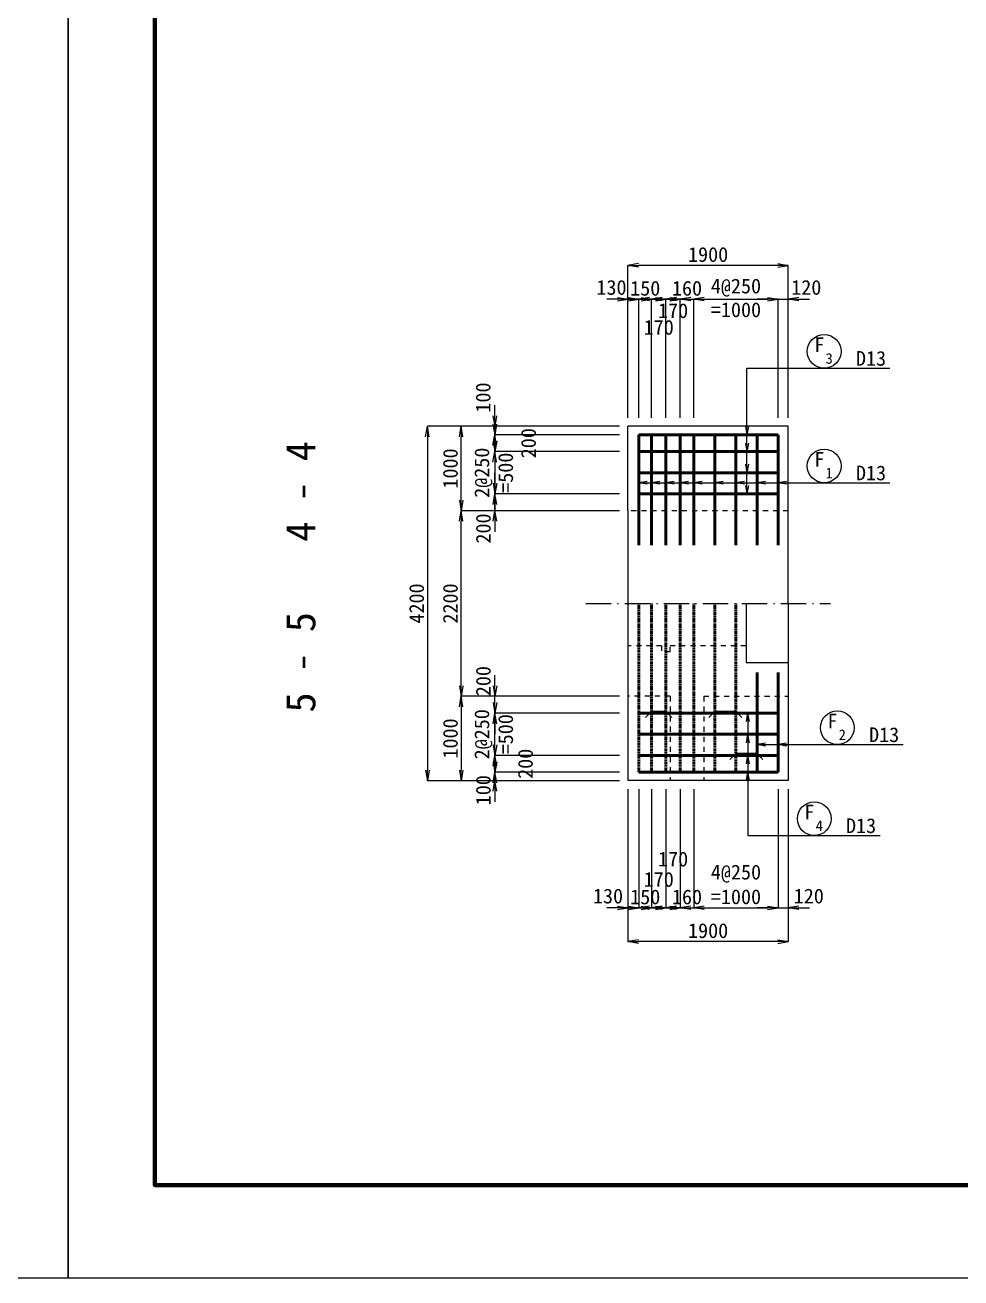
# Model space of a CAD drawing. Header units: millimetres. Extents: x 169470 to 758170, y -17820 to 11880.
# Drawn here: x 589457 to 600545, y -17820 to -2970 of the extents above; entities that cross this region are included whole.
import ezdxf
from ezdxf.enums import TextEntityAlignment as Align

# ---------------------------------------------------------------- set-up
doc = ezdxf.new("R2010")
doc.units = ezdxf.units.MM
doc.header["$LTSCALE"] = 50
doc.header["$PDSIZE"] = 300
for name, pattern in [('DASHED2', [0.375, 0.25, -0.125]), ('SXF_一点短鎖線', [9.25, 6, -1.5, 0.25, -1.5]), ('SXF_跳び破線', [12, 6, -6])]:
    doc.linetypes.add(name, pattern=pattern)
doc.layers.get('Defpoints').update_dxf_attribs({"color": 151})
for name, color, linetype, lineweight in [('D-BGD', 7, 'Continuous', 13), ('D-BMK', 2, 'SXF_一点短鎖線', 13), ('D-STR', 1, 'Continuous', 50), ('D-STR-DIM', 7, 'Continuous', 13), ('D-STR-HTXT', 7, 'Continuous', 13), ('D-STR-STR3', 4, 'Continuous', 25), ('D-STR-TXT', 7, 'Continuous', 13), ('D-TTL', 2, 'Continuous', 140)]:
    doc.layers.add(name, color=color, linetype=linetype, lineweight=lineweight)
doc.styles.add('MS ゴシック', font='MS Gothic.ttf')
doc.styles.add('YOKO_GOTHIC', font='MS Gothic.ttf')
doc.dimstyles.new('DIM-50', dxfattribs={"dimscale": 50, "dimtxt": 3.5, "dimasz": 2.5, "dimexe": 0, "dimexo": 2, "dimgap": 0.8, "dimtad": 1, "dimdec": 0, "dimzin": 1, "dimdsep": 46, "dimtxsty": 'MS ゴシック', "dimblk": 'OPEN', "dimcen": 0.1, "dimclrd": 256, "dimclre": 256, "dimclrt": 256, "dimaunit": 1, "dimadec": 3, "dimazin": 0, "dimtfac": 1, "dimtdec": 0, "dimtix": 1, "dimtmove": 2, "dimatfit": 3, "dimldrblk": 'OPEN', "dimfxl": 1, "dimlwd": -1, "dimlwe": -1, "dimarcsym": 2})
doc.dimstyles.new('S50', dxfattribs={"dimscale": 50, "dimtxt": 3.5, "dimasz": 2, "dimexe": 1, "dimexo": 1, "dimgap": 1, "dimtad": 1, "dimdec": 0, "dimzin": 1, "dimdsep": 46, "dimtxsty": 'YOKO_GOTHIC', "dimblk": 'OPEN', "dimcen": 0, "dimclrd": 256, "dimclre": 256, "dimclrt": 256, "dimaunit": 1, "dimadec": 3, "dimazin": 0, "dimtfac": 1, "dimtdec": 0, "dimtix": 1, "dimtmove": 2, "dimatfit": 3, "dimldrblk": 'OPEN', "dimfxl": 1, "dimlwd": -1, "dimlwe": -1, "dimarcsym": 0})

# ---------------------------------------------------------------- blocks, each defined once
blk = doc.blocks.new('_Open')
at = {"color": 0, "linetype": 'ByBlock', "lineweight": -2}
for p, q in [((-1, 0.17), (0, 0)), ((-1, -0.17), (0, 0)), ((0, 0), (-1, 0))]:
    blk.add_line(p, q, dxfattribs=at)
blk = doc.blocks.new('*D290')
at = {"layer": 'D-STR-DIM', "ltscale": 1500, "transparency": 16777216}
for p, q in [((595022, -7601), (595022, -7476)), ((596500, -7726), (595022, -7726)), ((595022, -7726), (595022, -7826)), ((596500, -7826), (595022, -7826)), ((595022, -7951), (595022, -8076))]:
    blk.add_line(p, q, dxfattribs=at)
at = {"layer": 'Defpoints', "color": 0, "ltscale": 1500, "transparency": 16777216}
for p in [(595022, -7826), (596600, -7726), (596600, -7826)]:
    blk.add_point(p, dxfattribs=at)
at = {"layer": 'D-STR-DIM', "ltscale": 1500, "transparency": 16777216, "xscale": 125, "yscale": 125, "zscale": 125}
for p, rotation in [((595022, -7726), 270), ((595022, -7826), 90)]:
    blk.add_blockref('_Open', p, dxfattribs=dict(at, rotation=rotation))
at = {"layer": 'D-STR-DIM', "ltscale": 1500, "transparency": 16777216, "insert": (594885, -7385), "char_height": 175, "attachment_point": 5, "rotation": 90, "style": 'MS ゴシック'}
blk.add_mtext('100', dxfattribs=at)
blk = doc.blocks.new('*D291')
at = {"layer": 'D-STR-DIM', "ltscale": 1500, "transparency": 16777216}
for p, q in [((595022, -7701), (595022, -7576)), ((596500, -7826), (595022, -7826)), ((595022, -7826), (595022, -8026)), ((596500, -8026), (595022, -8026)), ((595022, -8151), (595022, -8276))]:
    blk.add_line(p, q, dxfattribs=at)
at = {"layer": 'Defpoints', "color": 0, "ltscale": 1500, "transparency": 16777216}
for p in [(596600, -7826), (595022, -8026), (596600, -8026)]:
    blk.add_point(p, dxfattribs=at)
at = {"layer": 'D-STR-DIM', "ltscale": 1500, "transparency": 16777216, "xscale": 125, "yscale": 125, "zscale": 125}
for p, rotation in [((595022, -7826), 270), ((595022, -8026), 90)]:
    blk.add_blockref('_Open', p, dxfattribs=dict(at, rotation=rotation))
at = {"layer": 'D-STR-DIM', "ltscale": 1500, "transparency": 16777216, "insert": (595423, -7926), "char_height": 175, "attachment_point": 5, "rotation": 90, "style": 'MS ゴシック'}
blk.add_mtext('200', dxfattribs=at)
blk = doc.blocks.new('*D292')
at = {"layer": 'D-STR-DIM', "ltscale": 1500, "transparency": 16777216}
for p, q in [((595024, -7901), (595024, -7776)), ((596500, -8026), (595024, -8026)), ((595024, -8026), (595024, -8526)), ((596500, -8526), (595024, -8526)), ((595024, -8651), (595024, -8776))]:
    blk.add_line(p, q, dxfattribs=at)
at = {"layer": 'Defpoints', "color": 0, "ltscale": 1500, "transparency": 16777216}
for p in [(596600, -8026), (595024, -8526), (596600, -8526)]:
    blk.add_point(p, dxfattribs=at)
at = {"layer": 'D-STR-DIM', "ltscale": 1500, "transparency": 16777216, "xscale": 125, "yscale": 125, "zscale": 125}
for p, rotation in [((595024, -8026), 270), ((595024, -8526), 90)]:
    blk.add_blockref('_Open', p, dxfattribs=dict(at, rotation=rotation))
at = {"layer": 'D-STR-DIM', "ltscale": 1500, "transparency": 16777216, "char_height": 175, "attachment_point": 5, "rotation": 90, "style": 'MS ゴシック'}
for s, insert in [('2@250', (594888, -8276)), ('=500', (595152, -8276))]:
    blk.add_mtext(s, dxfattribs=dict(at, insert=insert))
blk = doc.blocks.new('*D293')
at = {"layer": 'D-STR-DIM', "ltscale": 1500, "transparency": 16777216}
for p, q in [((595024, -11701), (595024, -11576)), ((596500, -11826), (595024, -11826)), ((595024, -11926), (595024, -11826)), ((596500, -11926), (595024, -11926)), ((595024, -12051), (595024, -12176))]:
    blk.add_line(p, q, dxfattribs=at)
at = {"layer": 'Defpoints', "color": 0, "ltscale": 1500, "transparency": 16777216}
for p in [(595024, -11826), (596600, -11826), (596600, -11926)]:
    blk.add_point(p, dxfattribs=at)
at = {"layer": 'D-STR-DIM', "ltscale": 1500, "transparency": 16777216, "xscale": 125, "yscale": 125, "zscale": 125}
for p, rotation in [((595024, -11826), 270), ((595024, -11926), 90)]:
    blk.add_blockref('_Open', p, dxfattribs=dict(at, rotation=rotation))
at = {"layer": 'D-STR-DIM', "ltscale": 1500, "transparency": 16777216, "insert": (594887, -12039), "char_height": 175, "attachment_point": 5, "rotation": 90, "style": 'MS ゴシック'}
blk.add_mtext('100', dxfattribs=at)
blk = doc.blocks.new('*D294')
at = {"layer": 'D-STR-DIM', "ltscale": 1500, "transparency": 16777216}
for p, q in [((595024, -11501), (595024, -11376)), ((596500, -11626), (595024, -11626)), ((595024, -11826), (595024, -11626)), ((596500, -11826), (595024, -11826)), ((595024, -11951), (595024, -12076))]:
    blk.add_line(p, q, dxfattribs=at)
at = {"layer": 'Defpoints', "color": 0, "ltscale": 1500, "transparency": 16777216}
for p in [(595024, -11626), (596600, -11626), (596600, -11826)]:
    blk.add_point(p, dxfattribs=at)
at = {"layer": 'D-STR-DIM', "ltscale": 1500, "transparency": 16777216, "xscale": 125, "yscale": 125, "zscale": 125}
for p, rotation in [((595024, -11626), 270), ((595024, -11826), 90)]:
    blk.add_blockref('_Open', p, dxfattribs=dict(at, rotation=rotation))
at = {"layer": 'D-STR-DIM', "ltscale": 1500, "transparency": 16777216, "insert": (595387, -11726), "char_height": 175, "attachment_point": 5, "rotation": 90, "style": 'MS ゴシック'}
blk.add_mtext('200', dxfattribs=at)
blk = doc.blocks.new('*D295')
at = {"layer": 'D-STR-DIM', "ltscale": 1500, "transparency": 16777216}
for p, q in [((595024, -11001), (595024, -10876)), ((596500, -11126), (595024, -11126)), ((595024, -11626), (595024, -11126)), ((596500, -11626), (595024, -11626)), ((595024, -11751), (595024, -11876))]:
    blk.add_line(p, q, dxfattribs=at)
at = {"layer": 'Defpoints', "color": 0, "ltscale": 1500, "transparency": 16777216}
for p in [(595024, -11126), (596600, -11126), (596600, -11626)]:
    blk.add_point(p, dxfattribs=at)
at = {"layer": 'D-STR-DIM', "ltscale": 1500, "transparency": 16777216, "xscale": 125, "yscale": 125, "zscale": 125}
for p, rotation in [((595024, -11126), 270), ((595024, -11626), 90)]:
    blk.add_blockref('_Open', p, dxfattribs=dict(at, rotation=rotation))
at = {"layer": 'D-STR-DIM', "ltscale": 1500, "transparency": 16777216, "char_height": 175, "attachment_point": 5, "rotation": 90, "style": 'MS ゴシック'}
for s, insert in [('2@250', (594888, -11376)), ('=500', (595152, -11376))]:
    blk.add_mtext(s, dxfattribs=dict(at, insert=insert))
blk = doc.blocks.new('*D296')
at = {"layer": 'D-STR-DIM', "ltscale": 1500, "transparency": 16777216}
for p, q in [((596500, -10926), (594624, -10926)), ((594624, -11051), (594624, -11801)), ((596500, -11926), (594624, -11926))]:
    blk.add_line(p, q, dxfattribs=at)
at = {"layer": 'Defpoints', "color": 0, "ltscale": 1500, "transparency": 16777216}
for p in [(596600, -10926), (594624, -11926), (596600, -11926)]:
    blk.add_point(p, dxfattribs=at)
at = {"layer": 'D-STR-DIM', "ltscale": 1500, "transparency": 16777216, "xscale": 125, "yscale": 125, "zscale": 125}
for p, rotation in [((594624, -10926), 90), ((594624, -11926), 270)]:
    blk.add_blockref('_Open', p, dxfattribs=dict(at, rotation=rotation))
at = {"layer": 'D-STR-DIM', "ltscale": 1500, "transparency": 16777216, "insert": (594497, -11426), "char_height": 175, "attachment_point": 5, "rotation": 90, "style": 'MS ゴシック'}
blk.add_mtext('1000', dxfattribs=at)
blk = doc.blocks.new('*D297')
at = {"layer": 'D-STR-DIM', "ltscale": 1500, "transparency": 16777216}
for p, q in [((596500, -8726), (594624, -8726)), ((594624, -10801), (594624, -8851)), ((596500, -10926), (594624, -10926))]:
    blk.add_line(p, q, dxfattribs=at)
at = {"layer": 'Defpoints', "color": 0, "ltscale": 1500, "transparency": 16777216}
for p in [(594624, -8726), (596600, -8726), (596600, -10926)]:
    blk.add_point(p, dxfattribs=at)
at = {"layer": 'D-STR-DIM', "ltscale": 1500, "transparency": 16777216, "xscale": 125, "yscale": 125, "zscale": 125}
for p, rotation in [((594624, -8726), 90), ((594624, -10926), 270)]:
    blk.add_blockref('_Open', p, dxfattribs=dict(at, rotation=rotation))
at = {"layer": 'D-STR-DIM', "ltscale": 1500, "transparency": 16777216, "insert": (594497, -9826), "char_height": 175, "attachment_point": 5, "rotation": 90, "style": 'MS ゴシック'}
blk.add_mtext('2200', dxfattribs=at)
blk = doc.blocks.new('*D298')
at = {"layer": 'D-STR-DIM', "ltscale": 1500, "transparency": 16777216}
for p, q in [((596500, -7726), (594624, -7726)), ((594624, -8601), (594624, -7851)), ((596500, -8726), (594624, -8726))]:
    blk.add_line(p, q, dxfattribs=at)
at = {"layer": 'Defpoints', "color": 0, "ltscale": 1500, "transparency": 16777216}
for p in [(594624, -7726), (596600, -7726), (596600, -8726)]:
    blk.add_point(p, dxfattribs=at)
at = {"layer": 'D-STR-DIM', "ltscale": 1500, "transparency": 16777216, "xscale": 125, "yscale": 125, "zscale": 125}
for p, rotation in [((594624, -7726), 90), ((594624, -8726), 270)]:
    blk.add_blockref('_Open', p, dxfattribs=dict(at, rotation=rotation))
at = {"layer": 'D-STR-DIM', "ltscale": 1500, "transparency": 16777216, "insert": (594497, -8226), "char_height": 175, "attachment_point": 5, "rotation": 90, "style": 'MS ゴシック'}
blk.add_mtext('1000', dxfattribs=at)
blk = doc.blocks.new('*D299')
at = {"layer": 'D-STR-DIM', "ltscale": 1500, "transparency": 16777216}
for p, q in [((596500, -7726), (594224, -7726)), ((594224, -7851), (594224, -11801)), ((596500, -11926), (594224, -11926))]:
    blk.add_line(p, q, dxfattribs=at)
at = {"layer": 'Defpoints', "color": 0, "ltscale": 1500, "transparency": 16777216}
for p in [(596600, -7726), (594224, -11926), (596600, -11926)]:
    blk.add_point(p, dxfattribs=at)
at = {"layer": 'D-STR-DIM', "ltscale": 1500, "transparency": 16777216, "xscale": 125, "yscale": 125, "zscale": 125}
for p, rotation in [((594224, -7726), 90), ((594224, -11926), 270)]:
    blk.add_blockref('_Open', p, dxfattribs=dict(at, rotation=rotation))
at = {"layer": 'D-STR-DIM', "ltscale": 1500, "transparency": 16777216, "insert": (594097, -9826), "char_height": 175, "attachment_point": 5, "rotation": 90, "style": 'MS ゴシック'}
blk.add_mtext('4200', dxfattribs=at)
blk = doc.blocks.new('*D300')
at = {"layer": 'D-STR-DIM', "ltscale": 1500, "transparency": 16777216}
for p, q in [((596475, -6219), (596350, -6219)), ((596600, -7626), (596600, -6219)), ((596600, -6219), (596730, -6219)), ((596730, -7626), (596730, -6219)), ((596855, -6219), (596980, -6219))]:
    blk.add_line(p, q, dxfattribs=at)
at = {"layer": 'Defpoints', "color": 0, "ltscale": 1500, "transparency": 16777216}
for p in [(596730, -6219), (596600, -7726), (596730, -7726)]:
    blk.add_point(p, dxfattribs=at)
at = {"layer": 'D-STR-DIM', "ltscale": 1500, "transparency": 16777216, "xscale": 125, "yscale": 125, "zscale": 125}
blk.add_blockref('_Open', (596600, -6219), dxfattribs=at)
at = {"layer": 'D-STR-DIM', "ltscale": 1500, "transparency": 16777216, "xscale": 125, "yscale": 125, "zscale": 125, "rotation": 180}
blk.add_blockref('_Open', (596730, -6219), dxfattribs=at)
at = {"layer": 'D-STR-DIM', "ltscale": 1500, "transparency": 16777216, "insert": (596405, -6081), "char_height": 175, "attachment_point": 5, "style": 'MS ゴシック'}
blk.add_mtext('130', dxfattribs=at)
blk = doc.blocks.new('*D301')
at = {"layer": 'D-STR-DIM', "ltscale": 1500, "transparency": 16777216}
for p, q in [((596605, -6219), (596480, -6219)), ((596730, -7626), (596730, -6219)), ((596730, -6219), (596880, -6219)), ((596880, -7626), (596880, -6219)), ((597005, -6219), (597130, -6219))]:
    blk.add_line(p, q, dxfattribs=at)
at = {"layer": 'Defpoints', "color": 0, "ltscale": 1500, "transparency": 16777216}
for p in [(596880, -6219), (596730, -7726), (596880, -7726)]:
    blk.add_point(p, dxfattribs=at)
at = {"layer": 'D-STR-DIM', "ltscale": 1500, "transparency": 16777216, "xscale": 125, "yscale": 125, "zscale": 125}
blk.add_blockref('_Open', (596730, -6219), dxfattribs=at)
at = {"layer": 'D-STR-DIM', "ltscale": 1500, "transparency": 16777216, "xscale": 125, "yscale": 125, "zscale": 125, "rotation": 180}
blk.add_blockref('_Open', (596880, -6219), dxfattribs=at)
at = {"layer": 'D-STR-DIM', "ltscale": 1500, "transparency": 16777216, "insert": (596805, -6091), "char_height": 175, "attachment_point": 5, "style": 'MS ゴシック'}
blk.add_mtext('150', dxfattribs=at)
blk = doc.blocks.new('*D302')
at = {"layer": 'D-STR-DIM', "ltscale": 1500, "transparency": 16777216}
for p, q in [((596755, -6219), (596630, -6219)), ((596880, -7626), (596880, -6219)), ((596880, -6219), (597050, -6219)), ((597050, -7626), (597050, -6219)), ((597175, -6219), (597300, -6219))]:
    blk.add_line(p, q, dxfattribs=at)
at = {"layer": 'Defpoints', "color": 0, "ltscale": 1500, "transparency": 16777216}
for p in [(597050, -6219), (596880, -7726), (597050, -7726)]:
    blk.add_point(p, dxfattribs=at)
at = {"layer": 'D-STR-DIM', "ltscale": 1500, "transparency": 16777216, "xscale": 125, "yscale": 125, "zscale": 125}
blk.add_blockref('_Open', (596880, -6219), dxfattribs=at)
at = {"layer": 'D-STR-DIM', "ltscale": 1500, "transparency": 16777216, "xscale": 125, "yscale": 125, "zscale": 125, "rotation": 180}
blk.add_blockref('_Open', (597050, -6219), dxfattribs=at)
at = {"layer": 'D-STR-DIM', "ltscale": 1500, "transparency": 16777216, "insert": (596965, -6554), "char_height": 175, "attachment_point": 5, "style": 'MS ゴシック'}
blk.add_mtext('170', dxfattribs=at)
blk = doc.blocks.new('*D303')
at = {"layer": 'D-STR-DIM', "ltscale": 1500, "transparency": 16777216}
for p, q in [((596925, -6219), (596800, -6219)), ((597050, -7626), (597050, -6219)), ((597050, -6219), (597220, -6219)), ((597220, -7626), (597220, -6219)), ((597345, -6219), (597470, -6219))]:
    blk.add_line(p, q, dxfattribs=at)
at = {"layer": 'Defpoints', "color": 0, "ltscale": 1500, "transparency": 16777216}
for p in [(597220, -6219), (597050, -7726), (597220, -7726)]:
    blk.add_point(p, dxfattribs=at)
at = {"layer": 'D-STR-DIM', "ltscale": 1500, "transparency": 16777216, "xscale": 125, "yscale": 125, "zscale": 125}
blk.add_blockref('_Open', (597050, -6219), dxfattribs=at)
at = {"layer": 'D-STR-DIM', "ltscale": 1500, "transparency": 16777216, "xscale": 125, "yscale": 125, "zscale": 125, "rotation": 180}
blk.add_blockref('_Open', (597220, -6219), dxfattribs=at)
at = {"layer": 'D-STR-DIM', "ltscale": 1500, "transparency": 16777216, "insert": (597135, -6357), "char_height": 175, "attachment_point": 5, "style": 'MS ゴシック'}
blk.add_mtext('170', dxfattribs=at)
blk = doc.blocks.new('*D304')
at = {"layer": 'D-STR-DIM', "ltscale": 1500, "transparency": 16777216}
for p, q in [((597095, -6219), (596970, -6219)), ((597220, -7626), (597220, -6219)), ((597220, -6219), (597380, -6219)), ((597380, -7626), (597380, -6219)), ((597505, -6219), (597630, -6219))]:
    blk.add_line(p, q, dxfattribs=at)
at = {"layer": 'Defpoints', "color": 0, "ltscale": 1500, "transparency": 16777216}
for p in [(597380, -6219), (597220, -7726), (597380, -7726)]:
    blk.add_point(p, dxfattribs=at)
at = {"layer": 'D-STR-DIM', "ltscale": 1500, "transparency": 16777216, "xscale": 125, "yscale": 125, "zscale": 125}
blk.add_blockref('_Open', (597220, -6219), dxfattribs=at)
at = {"layer": 'D-STR-DIM', "ltscale": 1500, "transparency": 16777216, "xscale": 125, "yscale": 125, "zscale": 125, "rotation": 180}
blk.add_blockref('_Open', (597380, -6219), dxfattribs=at)
at = {"layer": 'D-STR-DIM', "ltscale": 1500, "transparency": 16777216, "insert": (597300, -6091), "char_height": 175, "attachment_point": 5, "style": 'MS ゴシック'}
blk.add_mtext('160', dxfattribs=at)
blk = doc.blocks.new('*D305')
at = {"layer": 'D-STR-DIM', "ltscale": 1500, "transparency": 16777216}
for p, q in [((597380, -7626), (597380, -6219)), ((597505, -6219), (598255, -6219)), ((598380, -7626), (598380, -6219))]:
    blk.add_line(p, q, dxfattribs=at)
at = {"layer": 'Defpoints', "color": 0, "ltscale": 1500, "transparency": 16777216}
for p in [(598380, -6219), (597380, -7726), (598380, -7726)]:
    blk.add_point(p, dxfattribs=at)
at = {"layer": 'D-STR-DIM', "ltscale": 1500, "transparency": 16777216, "xscale": 125, "yscale": 125, "zscale": 125, "rotation": 180}
blk.add_blockref('_Open', (597380, -6219), dxfattribs=at)
at = {"layer": 'D-STR-DIM', "ltscale": 1500, "transparency": 16777216, "xscale": 125, "yscale": 125, "zscale": 125}
blk.add_blockref('_Open', (598380, -6219), dxfattribs=at)
at = {"layer": 'D-STR-DIM', "ltscale": 1500, "transparency": 16777216, "char_height": 175, "attachment_point": 5, "style": 'MS ゴシック'}
for s, insert in [('4@250', (597880, -6082)), ('=1000', (597880, -6346))]:
    blk.add_mtext(s, dxfattribs=dict(at, insert=insert))
blk = doc.blocks.new('*D306')
at = {"layer": 'D-STR-DIM', "ltscale": 1500, "transparency": 16777216}
for p, q in [((598255, -6219), (598130, -6219)), ((598380, -7626), (598380, -6219)), ((598380, -6219), (598500, -6219)), ((598500, -7626), (598500, -6219)), ((598625, -6219), (598750, -6219))]:
    blk.add_line(p, q, dxfattribs=at)
at = {"layer": 'Defpoints', "color": 0, "ltscale": 1500, "transparency": 16777216}
for p in [(598500, -6219), (598380, -7726), (598500, -7726)]:
    blk.add_point(p, dxfattribs=at)
at = {"layer": 'D-STR-DIM', "ltscale": 1500, "transparency": 16777216, "xscale": 125, "yscale": 125, "zscale": 125}
blk.add_blockref('_Open', (598380, -6219), dxfattribs=at)
at = {"layer": 'D-STR-DIM', "ltscale": 1500, "transparency": 16777216, "xscale": 125, "yscale": 125, "zscale": 125, "rotation": 180}
blk.add_blockref('_Open', (598500, -6219), dxfattribs=at)
at = {"layer": 'D-STR-DIM', "ltscale": 1500, "transparency": 16777216, "insert": (598713, -6081), "char_height": 175, "attachment_point": 5, "style": 'MS ゴシック'}
blk.add_mtext('120', dxfattribs=at)
blk = doc.blocks.new('*D307')
at = {"layer": 'D-STR-DIM', "ltscale": 1500, "transparency": 16777216}
for p, q in [((596600, -7626), (596600, -5819)), ((598375, -5819), (596725, -5819)), ((598500, -7626), (598500, -5819))]:
    blk.add_line(p, q, dxfattribs=at)
at = {"layer": 'Defpoints', "color": 0, "ltscale": 1500, "transparency": 16777216}
for p in [(596600, -5819), (596600, -7726), (598500, -7726)]:
    blk.add_point(p, dxfattribs=at)
at = {"layer": 'D-STR-DIM', "ltscale": 1500, "transparency": 16777216, "xscale": 125, "yscale": 125, "zscale": 125, "rotation": 180}
blk.add_blockref('_Open', (596600, -5819), dxfattribs=at)
at = {"layer": 'D-STR-DIM', "ltscale": 1500, "transparency": 16777216, "xscale": 125, "yscale": 125, "zscale": 125}
blk.add_blockref('_Open', (598500, -5819), dxfattribs=at)
at = {"layer": 'D-STR-DIM', "ltscale": 1500, "transparency": 16777216, "insert": (597550, -5691), "char_height": 175, "attachment_point": 5, "style": 'MS ゴシック'}
blk.add_mtext('1900', dxfattribs=at)
blk = doc.blocks.new('*D47')
at = {"layer": 'D-STR-DIM', "ltscale": 1500, "transparency": 16777216}
for p, q in [((596600, -12026), (596600, -13433)), ((596730, -12026), (596730, -13433)), ((596475, -13433), (596350, -13433)), ((596600, -13433), (596730, -13433)), ((596855, -13433), (596980, -13433))]:
    blk.add_line(p, q, dxfattribs=at)
at = {"layer": 'Defpoints', "color": 0, "ltscale": 1500, "transparency": 16777216}
for p in [(596600, -11926), (596730, -11926), (596730, -13433)]:
    blk.add_point(p, dxfattribs=at)
at = {"layer": 'D-STR-DIM', "ltscale": 1500, "transparency": 16777216, "xscale": 125, "yscale": 125, "zscale": 125}
blk.add_blockref('_Open', (596600, -13433), dxfattribs=at)
at = {"layer": 'D-STR-DIM', "ltscale": 1500, "transparency": 16777216, "xscale": 125, "yscale": 125, "zscale": 125, "rotation": 180}
blk.add_blockref('_Open', (596730, -13433), dxfattribs=at)
at = {"layer": 'D-STR-DIM', "ltscale": 1500, "transparency": 16777216, "insert": (596364, -13295), "char_height": 175, "attachment_point": 5, "style": 'MS ゴシック'}
blk.add_mtext('130', dxfattribs=at)
blk = doc.blocks.new('*D48')
at = {"layer": 'D-STR-DIM', "ltscale": 1500, "transparency": 16777216}
for p, q in [((596730, -12026), (596730, -13433)), ((596880, -12026), (596880, -13433)), ((596605, -13433), (596480, -13433)), ((596730, -13433), (596880, -13433)), ((597005, -13433), (597130, -13433))]:
    blk.add_line(p, q, dxfattribs=at)
at = {"layer": 'Defpoints', "color": 0, "ltscale": 1500, "transparency": 16777216}
for p in [(596730, -11926), (596880, -11926), (596880, -13433)]:
    blk.add_point(p, dxfattribs=at)
at = {"layer": 'D-STR-DIM', "ltscale": 1500, "transparency": 16777216, "xscale": 125, "yscale": 125, "zscale": 125}
blk.add_blockref('_Open', (596730, -13433), dxfattribs=at)
at = {"layer": 'D-STR-DIM', "ltscale": 1500, "transparency": 16777216, "xscale": 125, "yscale": 125, "zscale": 125, "rotation": 180}
blk.add_blockref('_Open', (596880, -13433), dxfattribs=at)
at = {"layer": 'D-STR-DIM', "ltscale": 1500, "transparency": 16777216, "insert": (596805, -13305), "char_height": 175, "attachment_point": 5, "style": 'MS ゴシック'}
blk.add_mtext('150', dxfattribs=at)
blk = doc.blocks.new('*D49')
at = {"layer": 'D-STR-DIM', "ltscale": 1500, "transparency": 16777216}
for p, q in [((596880, -12026), (596880, -13433)), ((597050, -12026), (597050, -13433)), ((596755, -13433), (596630, -13433)), ((596880, -13433), (597050, -13433)), ((597175, -13433), (597300, -13433))]:
    blk.add_line(p, q, dxfattribs=at)
at = {"layer": 'Defpoints', "color": 0, "ltscale": 1500, "transparency": 16777216}
for p in [(596880, -11926), (597050, -11926), (597050, -13433)]:
    blk.add_point(p, dxfattribs=at)
at = {"layer": 'D-STR-DIM', "ltscale": 1500, "transparency": 16777216, "xscale": 125, "yscale": 125, "zscale": 125}
blk.add_blockref('_Open', (596880, -13433), dxfattribs=at)
at = {"layer": 'D-STR-DIM', "ltscale": 1500, "transparency": 16777216, "xscale": 125, "yscale": 125, "zscale": 125, "rotation": 180}
blk.add_blockref('_Open', (597050, -13433), dxfattribs=at)
at = {"layer": 'D-STR-DIM', "ltscale": 1500, "transparency": 16777216, "insert": (596965, -13098), "char_height": 175, "attachment_point": 5, "style": 'MS ゴシック'}
blk.add_mtext('170', dxfattribs=at)
blk = doc.blocks.new('*D50')
at = {"layer": 'D-STR-DIM', "ltscale": 1500, "transparency": 16777216}
for p, q in [((597050, -12026), (597050, -13433)), ((597220, -12026), (597220, -13433)), ((596925, -13433), (596800, -13433)), ((597050, -13433), (597220, -13433)), ((597345, -13433), (597470, -13433))]:
    blk.add_line(p, q, dxfattribs=at)
at = {"layer": 'Defpoints', "color": 0, "ltscale": 1500, "transparency": 16777216}
for p in [(597050, -11926), (597220, -11926), (597220, -13433)]:
    blk.add_point(p, dxfattribs=at)
at = {"layer": 'D-STR-DIM', "ltscale": 1500, "transparency": 16777216, "xscale": 125, "yscale": 125, "zscale": 125}
blk.add_blockref('_Open', (597050, -13433), dxfattribs=at)
at = {"layer": 'D-STR-DIM', "ltscale": 1500, "transparency": 16777216, "xscale": 125, "yscale": 125, "zscale": 125, "rotation": 180}
blk.add_blockref('_Open', (597220, -13433), dxfattribs=at)
at = {"layer": 'D-STR-DIM', "ltscale": 1500, "transparency": 16777216, "insert": (597135, -12857), "char_height": 175, "attachment_point": 5, "style": 'MS ゴシック'}
blk.add_mtext('170', dxfattribs=at)
blk = doc.blocks.new('*D51')
at = {"layer": 'D-STR-DIM', "ltscale": 1500, "transparency": 16777216}
for p, q in [((597220, -12026), (597220, -13433)), ((597380, -12026), (597380, -13433)), ((597095, -13433), (596970, -13433)), ((597220, -13433), (597380, -13433)), ((597505, -13433), (597630, -13433))]:
    blk.add_line(p, q, dxfattribs=at)
at = {"layer": 'Defpoints', "color": 0, "ltscale": 1500, "transparency": 16777216}
for p in [(597220, -11926), (597380, -11926), (597380, -13433)]:
    blk.add_point(p, dxfattribs=at)
at = {"layer": 'D-STR-DIM', "ltscale": 1500, "transparency": 16777216, "xscale": 125, "yscale": 125, "zscale": 125}
blk.add_blockref('_Open', (597220, -13433), dxfattribs=at)
at = {"layer": 'D-STR-DIM', "ltscale": 1500, "transparency": 16777216, "xscale": 125, "yscale": 125, "zscale": 125, "rotation": 180}
blk.add_blockref('_Open', (597380, -13433), dxfattribs=at)
at = {"layer": 'D-STR-DIM', "ltscale": 1500, "transparency": 16777216, "insert": (597300, -13305), "char_height": 175, "attachment_point": 5, "style": 'MS ゴシック'}
blk.add_mtext('160', dxfattribs=at)
blk = doc.blocks.new('*D52')
at = {"layer": 'D-STR-DIM', "ltscale": 1500, "transparency": 16777216}
for p, q in [((597380, -12026), (597380, -13433)), ((598380, -12026), (598380, -13433)), ((597505, -13433), (598255, -13433))]:
    blk.add_line(p, q, dxfattribs=at)
at = {"layer": 'Defpoints', "color": 0, "ltscale": 1500, "transparency": 16777216}
for p in [(597380, -11926), (598380, -11926), (598380, -13433)]:
    blk.add_point(p, dxfattribs=at)
at = {"layer": 'D-STR-DIM', "ltscale": 1500, "transparency": 16777216, "xscale": 125, "yscale": 125, "zscale": 125, "rotation": 180}
blk.add_blockref('_Open', (597380, -13433), dxfattribs=at)
at = {"layer": 'D-STR-DIM', "ltscale": 1500, "transparency": 16777216, "xscale": 125, "yscale": 125, "zscale": 125}
blk.add_blockref('_Open', (598380, -13433), dxfattribs=at)
at = {"layer": 'D-STR-DIM', "ltscale": 1500, "transparency": 16777216, "insert": (597880, -13157), "char_height": 175, "attachment_point": 5, "style": 'MS ゴシック'}
blk.add_mtext('4@250\\P=1000', dxfattribs=at)
blk = doc.blocks.new('*D53')
at = {"layer": 'D-STR-DIM', "ltscale": 1500, "transparency": 16777216}
for p, q in [((598380, -12026), (598380, -13433)), ((598500, -12026), (598500, -13433)), ((598255, -13433), (598130, -13433)), ((598380, -13433), (598500, -13433)), ((598625, -13433), (598750, -13433))]:
    blk.add_line(p, q, dxfattribs=at)
at = {"layer": 'Defpoints', "color": 0, "ltscale": 1500, "transparency": 16777216}
for p in [(598380, -11926), (598500, -11926), (598500, -13433)]:
    blk.add_point(p, dxfattribs=at)
at = {"layer": 'D-STR-DIM', "ltscale": 1500, "transparency": 16777216, "xscale": 125, "yscale": 125, "zscale": 125}
blk.add_blockref('_Open', (598380, -13433), dxfattribs=at)
at = {"layer": 'D-STR-DIM', "ltscale": 1500, "transparency": 16777216, "xscale": 125, "yscale": 125, "zscale": 125, "rotation": 180}
blk.add_blockref('_Open', (598500, -13433), dxfattribs=at)
at = {"layer": 'D-STR-DIM', "ltscale": 1500, "transparency": 16777216, "insert": (598743, -13295), "char_height": 175, "attachment_point": 5, "style": 'MS ゴシック'}
blk.add_mtext('120', dxfattribs=at)
blk = doc.blocks.new('*D54')
at = {"layer": 'D-STR-DIM', "ltscale": 1500, "transparency": 16777216}
for p, q in [((596600, -12026), (596600, -13833)), ((598500, -12026), (598500, -13833)), ((598375, -13833), (596725, -13833))]:
    blk.add_line(p, q, dxfattribs=at)
at = {"layer": 'Defpoints', "color": 0, "ltscale": 1500, "transparency": 16777216}
for p in [(596600, -11926), (598500, -11926), (596600, -13833)]:
    blk.add_point(p, dxfattribs=at)
at = {"layer": 'D-STR-DIM', "ltscale": 1500, "transparency": 16777216, "xscale": 125, "yscale": 125, "zscale": 125, "rotation": 180}
blk.add_blockref('_Open', (596600, -13833), dxfattribs=at)
at = {"layer": 'D-STR-DIM', "ltscale": 1500, "transparency": 16777216, "xscale": 125, "yscale": 125, "zscale": 125}
blk.add_blockref('_Open', (598500, -13833), dxfattribs=at)
at = {"layer": 'D-STR-DIM', "ltscale": 1500, "transparency": 16777216, "insert": (597550, -13705), "char_height": 175, "attachment_point": 5, "style": 'MS ゴシック'}
blk.add_mtext('1900', dxfattribs=at)
blk = doc.blocks.new('*D1770')
at = {"layer": 'D-STR-DIM', "ltscale": 1500, "transparency": 16777216}
for p, q in [((595024, -8401), (595024, -8276)), ((596500, -8526), (595024, -8526)), ((595024, -8726), (595024, -8526)), ((596500, -8726), (595024, -8726)), ((595024, -8851), (595024, -8976))]:
    blk.add_line(p, q, dxfattribs=at)
at = {"layer": 'Defpoints', "color": 0, "ltscale": 1500, "transparency": 16777216}
for p in [(595024, -8526), (596600, -8526), (596600, -8726)]:
    blk.add_point(p, dxfattribs=at)
at = {"layer": 'D-STR-DIM', "ltscale": 1500, "transparency": 16777216, "xscale": 125, "yscale": 125, "zscale": 125}
for p, rotation in [((595024, -8526), 270), ((595024, -8726), 90)]:
    blk.add_blockref('_Open', p, dxfattribs=dict(at, rotation=rotation))
at = {"layer": 'D-STR-DIM', "ltscale": 1500, "transparency": 16777216, "insert": (594887, -8937), "char_height": 175, "attachment_point": 5, "rotation": 90, "style": 'MS ゴシック'}
blk.add_mtext('200', dxfattribs=at)
blk = doc.blocks.new('*D210')
at = {"layer": 'D-STR-DIM', "ltscale": 1500, "transparency": 16777216}
for p, q in [((595024, -10801), (595024, -10676)), ((596500, -10926), (595024, -10926)), ((595024, -11126), (595024, -10926)), ((596500, -11126), (595024, -11126)), ((595024, -11251), (595024, -11376))]:
    blk.add_line(p, q, dxfattribs=at)
at = {"layer": 'Defpoints', "color": 0, "ltscale": 1500, "transparency": 16777216}
for p in [(595024, -10926), (596600, -10926), (596600, -11126)]:
    blk.add_point(p, dxfattribs=at)
at = {"layer": 'D-STR-DIM', "ltscale": 1500, "transparency": 16777216, "xscale": 125, "yscale": 125, "zscale": 125}
for p, rotation in [((595024, -10926), 270), ((595024, -11126), 90)]:
    blk.add_blockref('_Open', p, dxfattribs=dict(at, rotation=rotation))
at = {"layer": 'D-STR-DIM', "ltscale": 1500, "transparency": 16777216, "insert": (594887, -10746), "char_height": 175, "attachment_point": 5, "rotation": 90, "style": 'MS ゴシック'}
blk.add_mtext('200', dxfattribs=at)

msp = doc.modelspace()

# ---------------------------------------------------------------- linework, layer by layer
at = {"layer": 'D-BGD'}
for p, q in [((598499.56, -7725.87), (596599.56, -7725.87)), ((596599.56, -8725.87), (596599.56, -7725.87)), ((598499.56, -9825.87), (598499.56, -7725.87)), ((596599.56, -8725.87), (596599.56, -10925.87)), ((598499.56, -10525.87), (598499.56, -11925.87)), ((596599.56, -10925.87), (596599.56, -11925.87)), ((598499.56, -11925.87), (596599.56, -11925.87))]:
    msp.add_line(p, q, dxfattribs=at)
at = {"layer": 'D-BGD', "linetype": 'SXF_跳び破線', "ltscale": 0.2}
for p, q in [((598499.56, -8725.87), (596599.56, -8725.87)), ((596999.56, -10325.87), (596599.56, -10325.87)), ((596999.56, -10325.87), (596999.56, -10400.87)), ((597999.56, -10325.87), (597099.56, -10325.87)), ((597099.56, -10400.87), (597099.56, -10325.87)), ((597099.56, -10400.87), (596999.56, -10400.87)), ((597099.56, -10925.87), (596599.56, -10925.87)), ((597099.56, -10925.87), (597099.56, -11925.87)), ((597499.56, -10925.87), (597499.56, -11925.87)), ((597499.56, -10925.87), (598499.56, -10925.87))]:
    msp.add_line(p, q, dxfattribs=at)
at = {"layer": 'D-BGD', "ltscale": 0.2}
msp.add_line((598499.56, -9825.87), (598499.56, -10525.87), dxfattribs=at)
at = {"layer": 'D-BGD'}
msp.add_lwpolyline([(597999.56, -9825.87), (597999.56, -10525.87), (598499.56, -10525.87)], dxfattribs=at)
at = {"layer": 'D-BMK'}
msp.add_line((596099.56, -9825.87), (598999.56, -9825.87), dxfattribs=at)
at = {"layer": 'D-STR'}
for p, q in [((596729.56, -7825.87), (598379.56, -7825.87)), ((596729.56, -9135.87), (596729.56, -7825.87)), ((596879.56, -9135.87), (596879.56, -7825.87)), ((597049.56, -9135.87), (597049.56, -7825.87)), ((597219.56, -9135.87), (597219.56, -7825.87)), ((597379.56, -9135.87), (597379.56, -7825.87)), ((597629.56, -9135.87), (597629.56, -7825.87)), ((597879.56, -9135.87), (597879.56, -7825.87)), ((598129.56, -9135.87), (598129.56, -7825.87)), ((598379.56, -9135.87), (598379.56, -7825.87)), ((596729.56, -8025.87), (598379.56, -8025.87)), ((596729.56, -8275.87), (598379.56, -8275.87)), ((596729.56, -8525.87), (598379.56, -8525.87)), ((598129.56, -10645.87), (598129.56, -11825.87)), ((598379.56, -10645.87), (598379.56, -11825.87)), ((596729.56, -11125.87), (598379.56, -11125.87)), ((596729.56, -11375.87), (598379.56, -11375.87)), ((596729.56, -11625.87), (598379.56, -11625.87)), ((596729.56, -11825.87), (598379.56, -11825.87))]:
    msp.add_line(p, q, dxfattribs=at)
at = {"layer": 'D-STR', "linetype": 'DASHED2'}
for p, q in [((596729.56, -11825.87), (596729.56, -9825.87)), ((596879.56, -11825.87), (596879.56, -9825.87)), ((597049.56, -11825.87), (597049.56, -9825.87)), ((597219.56, -11825.87), (597219.56, -9825.87)), ((597379.56, -11825.87), (597379.56, -9825.87)), ((597629.56, -11825.87), (597629.56, -9825.87)), ((597879.56, -11825.87), (597879.56, -9825.87))]:
    msp.add_line(p, q, dxfattribs=at)
at = {"layer": 'D-STR-HTXT'}
for centre in [(598925.02, -6838.03), (598925.02, -8195.97), (599080.49, -11298.59), (598807.42, -12376.97)]:
    msp.add_circle(centre, 200, dxfattribs=at)
at = {"layer": 'D-STR-STR3'}
for points in [[(597120.27, -11176.58), (597049.56, -11105.87), (596879.56, -11105.87), (596808.85, -11176.58)], [(597950.27, -11176.58), (597879.56, -11105.87), (597629.56, -11105.87), (597558.85, -11176.58)], [(598200.27, -11676.58), (598129.56, -11605.87), (597879.56, -11605.87), (597808.85, -11676.58)]]:
    msp.add_lwpolyline(points, dxfattribs=at)
at = {"layer": 'D-TTL'}
msp.add_lwpolyline([(590994.53, 10780), (590994.53, -16720), (630994.53, -16720), (630994.53, 10780)], close=True, dxfattribs=at)
at = {"layer": 'Defpoints', "color": 1}
for points in [[(547919.53, 11880), (547919.53, -17820), (589969.53, -17820), (589969.53, 11880)], [(589969.53, 11880), (589969.53, -17820), (632019.53, -17820), (632019.53, 11880)]]:
    msp.add_lwpolyline(points, close=True, dxfattribs=at)

# ---------------------------------------------------------------- texts
at = {"layer": 'D-STR-TXT', "style": 'YOKO_GOTHIC'}
for s, height, p in [('F', 175, (598868.74, -6846.34)), ('3', 125, (598984.4, -6984.15)), ('F', 175, (598868.74, -8204.29)), ('1', 125, (598984.4, -8342.09)), ('F', 175, (599024.21, -11306.91)), ('2', 125, (599139.88, -11444.71)), ('F', 175, (598751.14, -12385.29)), ('4', 125, (598866.8, -12523.09))]:
    msp.add_text(s, height=height, dxfattribs=at).set_placement(p, align=Align.CENTER)
for p in [(599301.54, -7008.03), (599301.54, -8365.97), (599457.01, -11468.59), (599183.94, -12546.97)]:
    msp.add_text('D13', height=175, dxfattribs=at).set_placement(p)
for s, p in [('4 - 4', (592896.49, -8498.58)), ('5 - 5', (592896.49, -10522.92))]:
    msp.add_text(s, height=350, rotation=90, dxfattribs=at).set_placement(p, align=Align.CENTER)

# ---------------------------------------------------------------- dimensions: what is measured, and where the dimension line sits
at = {"layer": 'D-STR-DIM', "ltscale": 1500}
for base, p1, p2, picture, middle in [((596599.56, -5818.77), (598499.56, -7725.87), (596599.56, -7725.87), '*D307', (597549.56, -5691.27)), ((596879.56, -6218.77), (596729.56, -7725.87), (596879.56, -7725.87), '*D301', (596804.56, -6091.27)), ((597379.56, -6218.77), (597219.56, -7725.87), (597379.56, -7725.87), '*D304', (597299.56, -6091.27)), ((596879.56, -13432.97), (596729.56, -11925.87), (596879.56, -11925.87), '*D48', (596804.56, -13305.47)), ((596599.56, -13832.97), (598499.56, -11925.87), (596599.56, -11925.87), '*D54', (597549.56, -13705.47)), ((597379.56, -13432.97), (597219.56, -11925.87), (597379.56, -11925.87), '*D51', (597299.56, -13305.47))]:
    dim = msp.add_linear_dim(base=base, p1=p1, p2=p2, dimstyle='DIM-50', dxfattribs=at)
    dim.commit()
    dim.dimension.update_dxf_attribs({"geometry": picture, "text_midpoint": middle})
for base, p1, p2, picture, middle in [((596729.56, -6218.77), (596599.56, -7725.87), (596729.56, -7725.87), '*D300', (596404.83, -6081.27)), ((598499.56, -6218.77), (598379.56, -7725.87), (598499.56, -7725.87), '*D306', (598712.59, -6081.27)), ((597049.56, -6218.77), (596879.56, -7725.87), (597049.56, -7725.87), '*D302', (596964.56, -6553.95)), ((597219.56, -6218.77), (597049.56, -7725.87), (597219.56, -7725.87), '*D303', (597134.56, -6357.1)), ((596729.56, -13432.97), (596599.56, -11925.87), (596729.56, -11925.87), '*D47', (596364.2, -13295.47)), ((597049.56, -13432.97), (596879.56, -11925.87), (597049.56, -11925.87), '*D49', (596964.56, -13097.78)), ((597219.56, -13432.97), (597049.56, -11925.87), (597219.56, -11925.87), '*D50', (597134.56, -12857.13)), ((598499.56, -13432.97), (598379.56, -11925.87), (598499.56, -11925.87), '*D53', (598742.6, -13295.47))]:
    dim = msp.add_linear_dim(base=base, p1=p1, p2=p2, dimstyle='DIM-50', dxfattribs=at)
    dim.commit()
    dim.dimension.update_dxf_attribs({"geometry": picture, "text_midpoint": middle, "dimtype": 160})
for base, p1, p2, text, picture, middle in [((598379.56, -6218.77), (597379.56, -7725.87), (598379.56, -7725.87), '4@250\\X=<>', '*D305', (597879.56, -6218.77)), ((598379.56, -13432.97), (597379.56, -11925.87), (598379.56, -11925.87), '4@250\\P=<>', '*D52', (597879.56, -13157.41))]:
    dim = msp.add_linear_dim(base=base, p1=p1, p2=p2, text=text, dimstyle='DIM-50', dxfattribs=at)
    dim.commit()
    dim.dimension.update_dxf_attribs({"geometry": picture, "text_midpoint": middle})
for base, p1, p2, angle, picture, middle in [((595022.29, -7825.87), (596599.56, -7725.87), (596599.56, -7825.87), 270, '*D290', (594884.79, -7385.11)), ((595022.29, -8025.87), (596599.56, -7825.87), (596599.56, -8025.87), 270, '*D291', (595423.42, -7925.87)), ((595024.4, -8525.87), (596599.56, -8725.87), (596599.56, -8525.87), 90, '*D1770', (594886.9, -8937.28)), ((595024.4, -10925.87), (596599.56, -11125.87), (596599.56, -10925.87), 90, '*D210', (594886.9, -10746.1)), ((595024.4, -11625.87), (596599.56, -11825.87), (596599.56, -11625.87), 90, '*D294', (595387.33, -11725.87)), ((595024.4, -11825.87), (596599.56, -11925.87), (596599.56, -11825.87), 90, '*D293', (594886.9, -12038.7))]:
    dim = msp.add_linear_dim(base=base, p1=p1, p2=p2, angle=angle, dimstyle='DIM-50', dxfattribs=at)
    dim.commit()
    dim.dimension.update_dxf_attribs({"geometry": picture, "text_midpoint": middle, "dimtype": 160})
for base, p1, p2, picture, middle in [((594224.4, -11925.87), (596599.56, -7725.87), (596599.56, -11925.87), '*D299', (594096.9, -9825.87)), ((594624.4, -7725.87), (596599.56, -8725.87), (596599.56, -7725.87), '*D298', (594496.9, -8225.87)), ((594624.4, -8725.87), (596599.56, -10925.87), (596599.56, -8725.87), '*D297', (594496.9, -9825.87)), ((594624.4, -11925.87), (596599.56, -10925.87), (596599.56, -11925.87), '*D296', (594496.9, -11425.87))]:
    dim = msp.add_linear_dim(base=base, p1=p1, p2=p2, angle=270, dimstyle='DIM-50', dxfattribs=at)
    dim.commit()
    dim.dimension.update_dxf_attribs({"geometry": picture, "text_midpoint": middle})
for base, p1, p2, angle, picture, middle in [((595024.4, -8525.87), (596599.56, -8025.87), (596599.56, -8525.87), 270, '*D292', (595024.4, -8275.87)), ((595024.4, -11125.87), (596599.56, -11625.87), (596599.56, -11125.87), 90, '*D295', (595024.4, -11375.87))]:
    dim = msp.add_linear_dim(base=base, p1=p1, p2=p2, angle=angle, text='2@250\\X=<>', dimstyle='DIM-50', dxfattribs=at)
    dim.commit()
    dim.dimension.update_dxf_attribs({"geometry": picture, "text_midpoint": middle})

# ---------------------------------------------------------------- leaders
at = {"layer": 'D-STR-HTXT'}
for points in [[(598009.56, -8525.87), (598009.56, -7038.03), (599704.97, -7038.03)], [(598009.56, -7825.57), (598009.56, -7424.99)], [(598009.56, -8025.87), (598009.56, -7625.28)], [(598009.56, -8275.87), (598009.56, -7875.28)], [(596729.56, -8395.97), (599704.97, -8395.97)], [(596879.56, -8395.97), (597174.23, -8395.97)], [(597049.56, -8395.97), (597344.23, -8395.97)], [(597219.56, -8395.97), (597514.23, -8395.97)], [(597379.56, -8395.97), (597674.23, -8395.97)], [(597629.56, -8395.97), (597924.23, -8395.97)], [(597879.56, -8395.97), (598174.23, -8395.97)], [(598129.56, -8395.97), (598424.23, -8395.97)], [(598379.56, -8395.97), (598674.23, -8395.97)], [(598021.93, -11125.87), (598021.93, -12576.97), (599587.37, -12576.97)], [(598021.93, -11375.87), (598021.93, -12058.07)], [(598129.56, -11498.59), (599860.44, -11498.59)], [(598379.56, -11498.59), (598825.56, -11498.59)], [(598021.93, -11625.87), (598021.93, -12055.09)], [(598021.93, -11825.87), (598021.93, -12255.09)]]:
    msp.add_leader(points, dimstyle='S50', dxfattribs=at)

doc.saveas('drawing.dxf')
